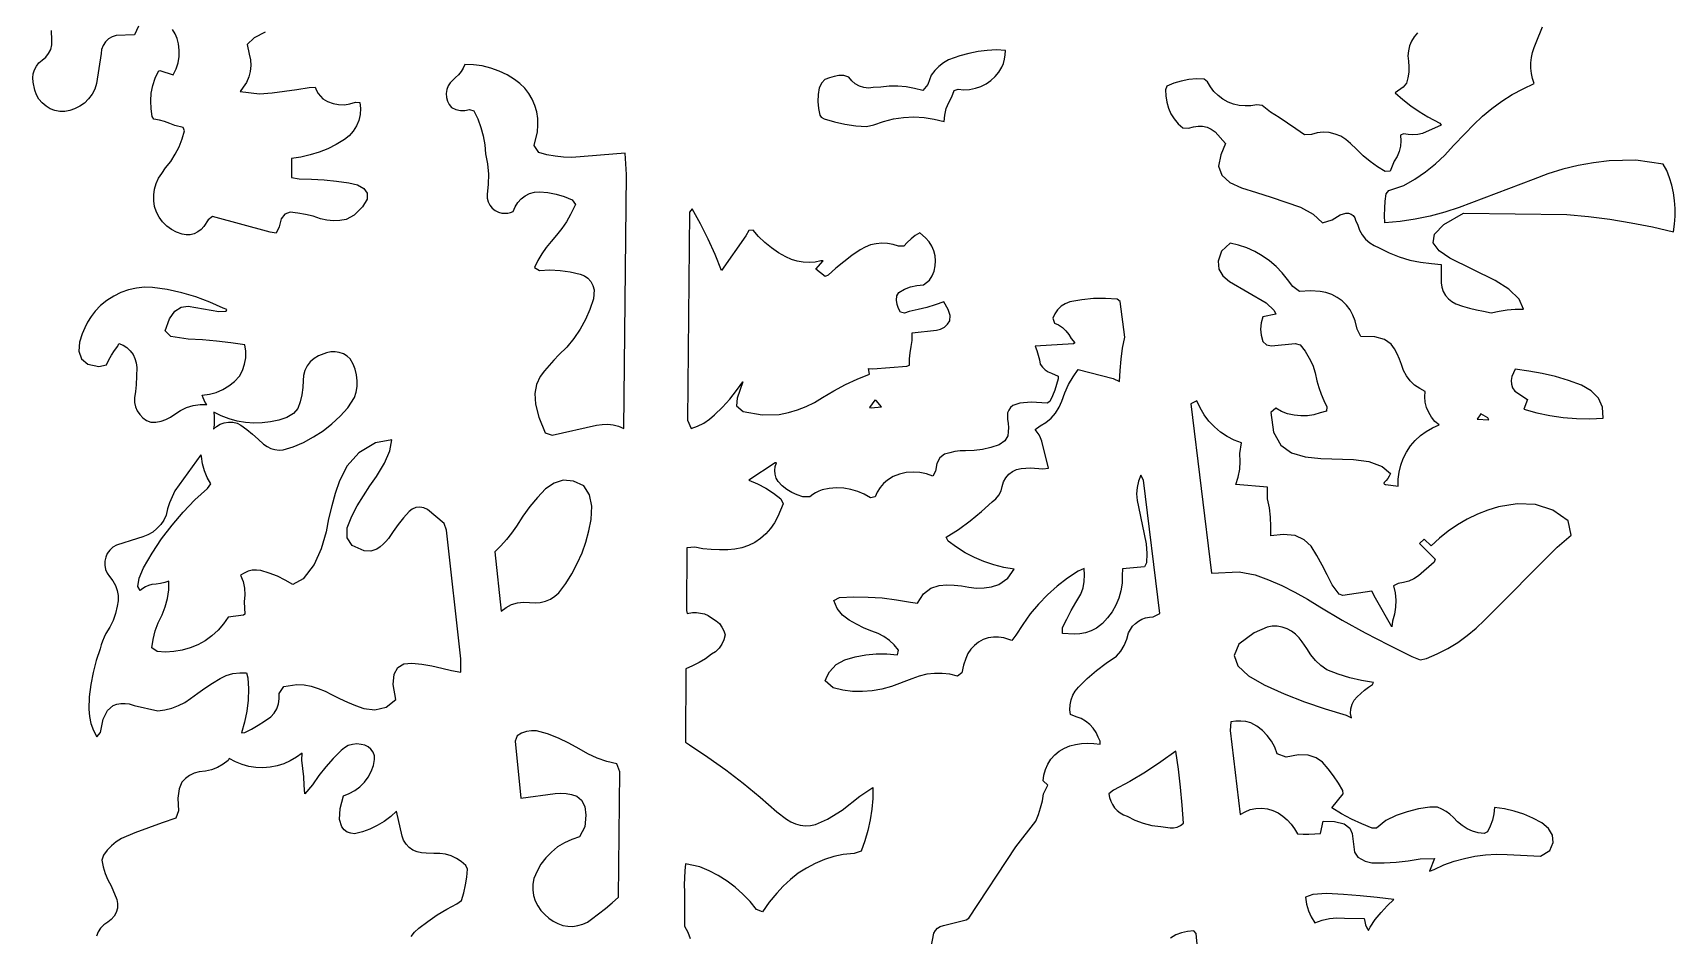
# Model space of a CAD drawing. Extents: x 0.1 to 24.1, y 0.2 to 12.2.
# Drawn here: x 8.441 to 12.091, y 5.462 to 7.467 of the extents above; entities that cross this region are included whole.
import ezdxf

# ---------------------------------------------------------------- set-up
doc = ezdxf.new("R2010")
doc.units = 0
doc.linetypes.add('0', pattern=[0])
doc.layers.add('1', color=7, linetype='0')

msp = doc.modelspace()

# ---------------------------------------------------------------- linework, layer by layer
at = {"layer": '1'}
for points in [[(8.675623, 7.481616), (8.666834, 7.462573), (8.626062, 7.460864), (8.617029, 7.457934), (8.608973, 7.453051), (8.602137, 7.446459), (8.596766, 7.438647), (8.593348, 7.429858), (8.592127, 7.42058), (8.582361, 7.35393), (8.578211, 7.341723), (8.572351, 7.330248), (8.564539, 7.31975), (8.555262, 7.310717), (8.544764, 7.303393), (8.533045, 7.297778), (8.522547, 7.294116), (8.511805, 7.292162), (8.500574, 7.292162), (8.489588, 7.294116), (8.479334, 7.298022), (8.469812, 7.303637), (8.461267, 7.310961), (8.454187, 7.319506), (8.448816, 7.329028), (8.445154, 7.339526), (8.441248, 7.357104), (8.440516, 7.366381), (8.441248, 7.375659), (8.443933, 7.384448), (8.448328, 7.392748), (8.454187, 7.400073), (8.461267, 7.405932), (8.469324, 7.412524), (8.475672, 7.42058), (8.48031, 7.429858), (8.482752, 7.440112), (8.482996, 7.450366), (8.482264, 7.47185)], [(8.956873, 7.467944), (8.932459, 7.455492), (8.917078, 7.4406), (8.921228, 7.419604), (8.924158, 7.406909), (8.924891, 7.393969), (8.92367, 7.38103), (8.920496, 7.368578), (8.915125, 7.356616), (8.908045, 7.345873), (8.901453, 7.336108), (8.944422, 7.330981), (8.972254, 7.333666), (8.999842, 7.33684), (9.02743, 7.340746), (9.054773, 7.345385), (9.067713, 7.345873), (9.071131, 7.338793), (9.075037, 7.332201), (9.079676, 7.326098), (9.084803, 7.320239), (9.095789, 7.314135), (9.107752, 7.309741), (9.120203, 7.307299), (9.132898, 7.307055), (9.14535, 7.308764), (9.157557, 7.31267), (9.167322, 7.312182), (9.168787, 7.298754), (9.16781, 7.285326), (9.164881, 7.272143), (9.159754, 7.259692), (9.152674, 7.247973), (9.143641, 7.237963), (9.133142, 7.229418), (9.115076, 7.218676), (9.096277, 7.209155), (9.076746, 7.201342), (9.056726, 7.195239), (9.036219, 7.1906), (9.015467, 7.18767), (9.015467, 7.145434), (9.032312, 7.14226), (9.060144, 7.141772), (9.087976, 7.140063), (9.115564, 7.137377), (9.143152, 7.133715), (9.162195, 7.128588), (9.176355, 7.12102), (9.183924, 7.110766), (9.183435, 7.097338), (9.173182, 7.080004), (9.154627, 7.061205), (9.137293, 7.051928), (9.122889, 7.049487), (9.108484, 7.048998), (9.09408, 7.050463), (9.07992, 7.053637), (9.063318, 7.059008), (9.046717, 7.063159), (9.029627, 7.066088), (9.012293, 7.068041), (9.000574, 7.063647), (8.992273, 7.053637), (8.987879, 7.035815), (8.981531, 7.02141), (8.967859, 7.023608), (8.840174, 7.058276), (8.82992, 7.051196), (8.820642, 7.036547), (8.814539, 7.029711), (8.807215, 7.02434), (8.798914, 7.020434), (8.790125, 7.018237), (8.781092, 7.017748), (8.772058, 7.019213), (8.759851, 7.023608), (8.748377, 7.029467), (8.738123, 7.03728), (8.728846, 7.046557), (8.721277, 7.057055), (8.715418, 7.06853), (8.711267, 7.080737), (8.709314, 7.093676), (8.70907, 7.106616), (8.710779, 7.119311), (8.714441, 7.131762), (8.719812, 7.143481), (8.727137, 7.154223), (8.735437, 7.16643), (8.747156, 7.181078), (8.757166, 7.196948), (8.765711, 7.213549), (8.772547, 7.230883), (8.777918, 7.24895), (8.774988, 7.256274), (8.756433, 7.260424), (8.745203, 7.265307), (8.733484, 7.269457), (8.721766, 7.272631), (8.709558, 7.274828), (8.705896, 7.280932), (8.703211, 7.298022), (8.702478, 7.315356), (8.703699, 7.332446), (8.707117, 7.349535), (8.712244, 7.365893), (8.719568, 7.381518), (8.722742, 7.382739), (8.752771, 7.373705), (8.759119, 7.386401), (8.763514, 7.400073), (8.765711, 7.414233), (8.765955, 7.428393), (8.764002, 7.442553), (8.761316, 7.453784), (8.756922, 7.464526), (8.750818, 7.474291)], [(11.518152, 7.466723), (11.510828, 7.457934), (11.504969, 7.448168), (11.500574, 7.43767), (11.497889, 7.42644), (11.496912, 7.415209), (11.497889, 7.403735), (11.498865, 7.391284), (11.498621, 7.379076), (11.496912, 7.366625), (11.493738, 7.354662), (11.48617, 7.345629), (11.468348, 7.333666), (11.485437, 7.31853), (11.50326, 7.304614), (11.521814, 7.291674), (11.541346, 7.279955), (11.568201, 7.266039), (11.570887, 7.261645), (11.529139, 7.242846), (11.518641, 7.240893), (11.508142, 7.24016), (11.497644, 7.240649), (11.487146, 7.242602), (11.480066, 7.23894), (11.481287, 7.226977), (11.48031, 7.21477), (11.477625, 7.203051), (11.472986, 7.191821), (11.466394, 7.181567), (11.457605, 7.159106), (11.446619, 7.158373), (11.429285, 7.168871), (11.412683, 7.18059), (11.397303, 7.19353), (11.382898, 7.207934), (11.368982, 7.220873), (11.358973, 7.229662), (11.347498, 7.236742), (11.335291, 7.241869), (11.322107, 7.245043), (11.30868, 7.245776), (11.295496, 7.244311), (11.282557, 7.240893), (11.266687, 7.240405), (11.248133, 7.253588), (11.229578, 7.266284), (11.210535, 7.278735), (11.191248, 7.290698), (11.173182, 7.305102), (11.160975, 7.307055), (11.148035, 7.304614), (11.135096, 7.304125), (11.122156, 7.305346), (11.109461, 7.308276), (11.097254, 7.312914), (11.085779, 7.319262), (11.075281, 7.327075), (11.06576, 7.336108), (11.057947, 7.346606), (11.051355, 7.357836), (11.043787, 7.363696), (11.026941, 7.364184), (11.009851, 7.362719), (10.99325, 7.359545), (10.976892, 7.354662), (10.961267, 7.348315), (10.958094, 7.340258), (10.958582, 7.326342), (10.960779, 7.312914), (10.964685, 7.299487), (10.970301, 7.287035), (10.977625, 7.275317), (10.986414, 7.264575), (10.996668, 7.255297), (11.008875, 7.255053), (11.020594, 7.257494), (11.030603, 7.259203), (11.040613, 7.258959), (11.050623, 7.256762), (11.0599, 7.252612), (11.068201, 7.246752), (11.091394, 7.221117), (11.081141, 7.195727), (11.076014, 7.170092), (11.083582, 7.150073), (11.10116, 7.134448), (11.127039, 7.121996), (11.159998, 7.111742), (11.192957, 7.101244), (11.225672, 7.090258), (11.258387, 7.079028), (11.286219, 7.063891), (11.307215, 7.04436), (11.328211, 7.05144), (11.346033, 7.061938), (11.359217, 7.066088), (11.365076, 7.065844), (11.370447, 7.063891), (11.375086, 7.060473), (11.378748, 7.055834), (11.380701, 7.050463), (11.38534, 7.039477), (11.38949, 7.028246), (11.39535, 7.017748), (11.402918, 7.008471), (11.411951, 7.000414), (11.421961, 6.993823), (11.432947, 6.98894), (11.45492, 6.977953), (11.477625, 6.96892), (11.501062, 6.96184), (11.524988, 6.956957), (11.549402, 6.954272), (11.570887, 6.952075), (11.571131, 6.911059), (11.572351, 6.901293), (11.575525, 6.892016), (11.580408, 6.883227), (11.586756, 6.875903), (11.594324, 6.869555), (11.603113, 6.864916), (11.61825, 6.859545), (11.633631, 6.855151), (11.649256, 6.851489), (11.665125, 6.848559), (11.681971, 6.844409), (11.699549, 6.848559), (11.717371, 6.851489), (11.735437, 6.852953), (11.753504, 6.852953), (11.743982, 6.87517), (11.721033, 6.896899), (11.690516, 6.916186), (11.58993, 6.965991), (11.566248, 6.982348), (11.553308, 6.999926), (11.55575, 7.019213), (11.576746, 7.041186), (11.620447, 7.066332), (11.850428, 7.063403), (11.898279, 7.058764), (11.945887, 7.05266), (11.99325, 7.044848), (12.040369, 7.035571), (12.087244, 7.024584), (12.089685, 7.041918), (12.090906, 7.059252), (12.090906, 7.076586), (12.089685, 7.09392), (12.087244, 7.11101), (12.083338, 7.1281), (12.078455, 7.144701), (12.072596, 7.161059), (12.064539, 7.174731), (12.00326, 7.18352), (11.943933, 7.182543), (11.909266, 7.178149), (11.875086, 7.171801), (11.84115, 7.1635), (11.807703, 7.153246), (11.774988, 7.141039), (11.610926, 7.078784), (11.578943, 7.068041), (11.546228, 7.059252), (11.513025, 7.052416), (11.479578, 7.047289), (11.445887, 7.04436), (11.445154, 7.060473), (11.445398, 7.07683), (11.446619, 7.092944), (11.448816, 7.109057), (11.454676, 7.116137), (11.488123, 7.127612), (11.512537, 7.141772), (11.535975, 7.157885), (11.558191, 7.175707), (11.578699, 7.194994), (11.597986, 7.215991), (11.623865, 7.242846), (11.642664, 7.262621), (11.662683, 7.28142), (11.68368, 7.298754), (11.705896, 7.314867), (11.728846, 7.329516), (11.753016, 7.342455), (11.777674, 7.354174), (11.774012, 7.365405), (11.77157, 7.376635), (11.770105, 7.388354), (11.770105, 7.400073), (11.771326, 7.411791), (11.773767, 7.423022), (11.77743, 7.434252), (11.782068, 7.444994), (11.796228, 7.480151)], [(10.431971, 5.407641), (10.442957, 5.466479), (10.446619, 5.472582), (10.451502, 5.477709), (10.457605, 5.481371), (10.464441, 5.483325), (10.514978, 5.49602), (10.520594, 5.499926), (10.625574, 5.658129), (10.669764, 5.715014), (10.675623, 5.729907), (10.680506, 5.745043), (10.684412, 5.760424), (10.687098, 5.776049), (10.696375, 5.795336), (10.686365, 5.804614), (10.68783, 5.817553), (10.691248, 5.830004), (10.696375, 5.841723), (10.703455, 5.852709), (10.712, 5.862475), (10.72201, 5.870776), (10.73324, 5.877367), (10.745203, 5.88225), (10.757898, 5.88518), (10.77157, 5.887377), (10.785242, 5.888354), (10.799158, 5.887866), (10.81283, 5.886157), (10.812586, 5.893237), (10.808435, 5.901537), (10.803797, 5.912035), (10.797449, 5.921801), (10.789637, 5.930102), (10.780603, 5.937426), (10.77035, 5.943041), (10.759607, 5.946948), (10.746668, 5.95183), (10.745447, 5.962817), (10.745935, 5.973803), (10.748133, 5.984545), (10.752039, 5.994799), (10.757654, 6.004076), (10.764734, 6.012621), (10.784021, 6.031909), (10.804773, 6.049975), (10.826502, 6.066576), (10.849451, 6.081469), (10.858728, 6.092944), (10.866297, 6.105639), (10.872156, 6.119311), (10.876062, 6.133471), (10.879969, 6.141284), (10.885096, 6.148119), (10.891199, 6.154467), (10.898035, 6.159594), (10.905603, 6.163744), (10.913904, 6.166918), (10.922205, 6.168627), (10.930994, 6.169116), (10.945398, 6.176196), (10.90951, 6.472582), (10.903162, 6.483813), (10.898279, 6.470385), (10.895105, 6.456469), (10.893885, 6.442065), (10.894861, 6.42766), (10.897791, 6.413744), (10.915369, 6.331225), (10.916834, 6.310229), (10.915613, 6.289233), (10.911463, 6.2802), (10.862635, 6.275805), (10.861658, 6.260668), (10.861414, 6.243823), (10.858973, 6.226977), (10.854334, 6.210619), (10.847986, 6.194994), (10.839685, 6.180102), (10.829432, 6.166674), (10.817713, 6.154467), (10.804529, 6.143725), (10.79281, 6.137866), (10.780603, 6.133715), (10.767908, 6.131274), (10.754969, 6.130541), (10.728846, 6.132006), (10.729334, 6.14519), (10.738611, 6.164233), (10.748621, 6.183032), (10.758875, 6.201342), (10.769617, 6.219653), (10.774744, 6.233325), (10.777674, 6.247485), (10.778406, 6.262133), (10.776941, 6.276537), (10.763758, 6.270922), (10.740076, 6.254809), (10.717371, 6.237231), (10.696131, 6.217944), (10.676111, 6.197436), (10.657557, 6.175463), (10.640711, 6.15227), (10.62533, 6.1281), (10.616541, 6.116869), (10.598719, 6.122241), (10.587244, 6.124194), (10.575525, 6.124194), (10.563807, 6.122241), (10.55282, 6.118578), (10.542566, 6.112963), (10.533289, 6.105639), (10.525476, 6.097094), (10.518885, 6.087328), (10.514246, 6.076586), (10.509119, 6.06145), (10.505701, 6.044848), (10.495691, 6.03728), (10.478846, 6.04143), (10.461756, 6.043627), (10.444422, 6.043627), (10.427332, 6.041674), (10.410486, 6.037524), (10.394373, 6.03142), (10.348719, 6.014575), (10.327723, 6.008471), (10.306238, 6.004809), (10.284266, 6.0031), (10.262293, 6.003588), (10.240564, 6.006274), (10.21908, 6.011157), (10.20199, 6.027026), (10.205896, 6.03728), (10.211512, 6.046801), (10.218348, 6.055346), (10.226404, 6.062914), (10.235682, 6.068774), (10.245691, 6.073412), (10.268396, 6.080004), (10.291834, 6.084399), (10.315271, 6.086596), (10.338953, 6.08684), (10.362635, 6.084643), (10.364588, 6.095141), (10.355066, 6.106616), (10.344324, 6.116625), (10.332361, 6.12517), (10.319422, 6.13225), (10.305506, 6.137377), (10.288172, 6.144213), (10.271326, 6.152514), (10.255213, 6.162035), (10.239832, 6.172778), (10.228601, 6.187426), (10.220789, 6.205492), (10.233484, 6.21184), (10.265223, 6.213305), (10.296961, 6.213061), (10.328455, 6.211108), (10.359949, 6.207201), (10.391199, 6.201586), (10.407068, 6.199389), (10.420252, 6.219897), (10.436365, 6.232836), (10.455164, 6.23894), (10.471766, 6.239916), (10.488367, 6.239428), (10.504725, 6.237719), (10.521082, 6.234789), (10.537928, 6.232836), (10.555017, 6.233325), (10.571619, 6.23601), (10.587976, 6.240893), (10.607508, 6.254809), (10.621424, 6.275317), (10.598719, 6.278979), (10.576502, 6.284594), (10.554529, 6.291918), (10.533289, 6.300951), (10.513025, 6.31145), (10.493494, 6.323657), (10.474939, 6.337328), (10.470301, 6.345873), (10.497644, 6.363451), (10.523767, 6.382494), (10.548914, 6.403002), (10.57284, 6.424975), (10.581141, 6.431567), (10.587732, 6.439623), (10.592615, 6.448901), (10.595301, 6.45891), (10.59823, 6.46892), (10.603113, 6.477953), (10.609705, 6.485766), (10.617762, 6.492114), (10.627039, 6.496508), (10.637049, 6.49895), (10.658045, 6.50017), (10.685633, 6.497729), (10.698084, 6.499438), (10.683191, 6.559741), (10.680506, 6.566821), (10.677088, 6.573412), (10.672937, 6.579516), (10.668299, 6.585375), (10.679285, 6.593432), (10.692225, 6.601), (10.703699, 6.610766), (10.713465, 6.621996), (10.721521, 6.634692), (10.727381, 6.648364), (10.734461, 6.666918), (10.742762, 6.684985), (10.752527, 6.702319), (10.763758, 6.71892), (10.841639, 6.698412), (10.855799, 6.691821), (10.857019, 6.716723), (10.859461, 6.741381), (10.862879, 6.766039), (10.867517, 6.790453), (10.857508, 6.869555), (10.850916, 6.874926), (10.824549, 6.876635), (10.797937, 6.876147), (10.771814, 6.873461), (10.745691, 6.868823), (10.735437, 6.864916), (10.72616, 6.859057), (10.718348, 6.851489), (10.712, 6.842455), (10.707605, 6.832446), (10.711267, 6.821948), (10.720545, 6.817553), (10.729334, 6.811694), (10.736902, 6.804614), (10.74325, 6.796557), (10.748377, 6.787524), (10.756433, 6.777758), (10.753748, 6.776049), (10.668543, 6.770434), (10.672205, 6.760668), (10.675135, 6.750659), (10.67782, 6.740405), (10.679773, 6.730151), (10.684656, 6.723803), (10.690516, 6.718188), (10.697351, 6.713793), (10.704676, 6.710619), (10.719324, 6.704028), (10.719812, 6.698168), (10.71615, 6.685229), (10.712, 6.672534), (10.706873, 6.660082), (10.701258, 6.647875), (10.695154, 6.643725), (10.659266, 6.646166), (10.634607, 6.644213), (10.618982, 6.638842), (10.613611, 6.634203), (10.609705, 6.628588), (10.607264, 6.622241), (10.606531, 6.61516), (10.607264, 6.608325), (10.608484, 6.599047), (10.608973, 6.58977), (10.608728, 6.580248), (10.607752, 6.570971), (10.60116, 6.559985), (10.588221, 6.550951), (10.570154, 6.545092), (10.5516, 6.540942), (10.532557, 6.538744), (10.513514, 6.538256), (10.501551, 6.537768), (10.489832, 6.536303), (10.478357, 6.533862), (10.466883, 6.530444), (10.456385, 6.522387), (10.449549, 6.509936), (10.446863, 6.492602), (10.441004, 6.481371), (10.426844, 6.486742), (10.411951, 6.489916), (10.397058, 6.490893), (10.381922, 6.489672), (10.367029, 6.486254), (10.353113, 6.480639), (10.33993, 6.473071), (10.331385, 6.465258), (10.323816, 6.456469), (10.317469, 6.446459), (10.31283, 6.435961), (10.302576, 6.43352), (10.28866, 6.441576), (10.274012, 6.447924), (10.258631, 6.452319), (10.242762, 6.455004), (10.226892, 6.455737), (10.210779, 6.454516), (10.195154, 6.451586), (10.18783, 6.448657), (10.180506, 6.444994), (10.173914, 6.4406), (10.167566, 6.435717), (10.151941, 6.435961), (10.13949, 6.439867), (10.127527, 6.445239), (10.116541, 6.452075), (10.106287, 6.460131), (10.097254, 6.469653), (10.092859, 6.477221), (10.090174, 6.485766), (10.089441, 6.494311), (10.090662, 6.5031), (10.093592, 6.511401), (10.090418, 6.511645), (10.032312, 6.472826), (10.051111, 6.46477), (10.069422, 6.455004), (10.086756, 6.444018), (10.103113, 6.431567), (10.107996, 6.42058), (10.096521, 6.392016), (10.089197, 6.3781), (10.080408, 6.36516), (10.06991, 6.353442), (10.057947, 6.343188), (10.045008, 6.334643), (10.030848, 6.327563), (10.016199, 6.322436), (10.000818, 6.319262), (9.985193, 6.318041), (9.966639, 6.317797), (9.948328, 6.31853), (9.930017, 6.320483), (9.911707, 6.323657), (9.894129, 6.32268), (9.893152, 6.183032), (9.895105, 6.176196), (9.906824, 6.178637), (9.915613, 6.178881), (9.924646, 6.17766), (9.933191, 6.175463), (9.941248, 6.171801), (9.951258, 6.165453), (9.959314, 6.160326), (9.966394, 6.153979), (9.972254, 6.14641), (9.976648, 6.137866), (9.979334, 6.128832), (9.976648, 6.118334), (9.972254, 6.108325), (9.965906, 6.099291), (9.958094, 6.091723), (9.948816, 6.085864), (9.935389, 6.076098), (9.921473, 6.067553), (9.906824, 6.059985), (9.891687, 6.053637), (9.891443, 5.890551), (9.900232, 5.884448), (9.941004, 5.857592), (9.980799, 5.829272), (10.019617, 5.799487), (10.057215, 5.768481), (10.093836, 5.736254), (10.115564, 5.719653), (10.125086, 5.713549), (10.13534, 5.709155), (10.146326, 5.706225), (10.157557, 5.705004), (10.168787, 5.705492), (10.179773, 5.70769), (10.206629, 5.719409), (10.2391, 5.739916), (10.27865, 5.770678), (10.307215, 5.789721), (10.307215, 5.765795), (10.305262, 5.741625), (10.301844, 5.717944), (10.296717, 5.694506), (10.289881, 5.671313), (10.281336, 5.648852), (10.265711, 5.643237), (10.241785, 5.641284), (10.220545, 5.636401), (10.199793, 5.629809), (10.179529, 5.621264), (10.160242, 5.61101), (10.141932, 5.599291), (10.124598, 5.585864), (10.108484, 5.570971), (10.093836, 5.554858), (10.07699, 5.535082), (10.062098, 5.514086), (10.049158, 5.519213), (10.034754, 5.536791), (10.018885, 5.553149), (10.001795, 5.568285), (9.983484, 5.582201), (9.963953, 5.594409), (9.943689, 5.604907), (9.922693, 5.61394), (9.891199, 5.620287), (9.889734, 5.604907), (9.888758, 5.589282), (9.888514, 5.573901), (9.889002, 5.558276), (9.889002, 5.48186), (9.896326, 5.468676), (9.901697, 5.45476)], [(9.281336, 5.45891), (9.289148, 5.468676), (9.298182, 5.477221), (9.318201, 5.492602), (9.339197, 5.506762), (9.360926, 5.519701), (9.383142, 5.531664), (9.393396, 5.539233), (9.398279, 5.556078), (9.402185, 5.573412), (9.405115, 5.590746), (9.406824, 5.608325), (9.402674, 5.616869), (9.392908, 5.625414), (9.381922, 5.632494), (9.370203, 5.637866), (9.357752, 5.641528), (9.344812, 5.643481), (9.331873, 5.643481), (9.314539, 5.644213), (9.304529, 5.644701), (9.294764, 5.646899), (9.285486, 5.651049), (9.277185, 5.656909), (9.27035, 5.664233), (9.264734, 5.672778), (9.261072, 5.682055), (9.249109, 5.737475), (9.235926, 5.725512), (9.221521, 5.71477), (9.206141, 5.705492), (9.189783, 5.69768), (9.172937, 5.691576), (9.155603, 5.687182), (9.147303, 5.688159), (9.139246, 5.691088), (9.13241, 5.695971), (9.127039, 5.702563), (9.1224, 5.719164), (9.123377, 5.74309), (9.130701, 5.77141), (9.143885, 5.776293), (9.156092, 5.783129), (9.167322, 5.791674), (9.177332, 5.801684), (9.185633, 5.812914), (9.192469, 5.825366), (9.197351, 5.838549), (9.200281, 5.852221), (9.199549, 5.860522), (9.196619, 5.868334), (9.19198, 5.874926), (9.185633, 5.880297), (9.178064, 5.883959), (9.170008, 5.885668), (9.160486, 5.886645), (9.150721, 5.885668), (9.141443, 5.882983), (9.132898, 5.878344), (9.125574, 5.872241), (9.10824, 5.854418), (9.091883, 5.835864), (9.076502, 5.816332), (9.062098, 5.796069), (9.044764, 5.776049), (9.043787, 5.794848), (9.042566, 5.813403), (9.040857, 5.832201), (9.03866, 5.850756), (9.038904, 5.866625), (9.026453, 5.857104), (9.012781, 5.849047), (8.998377, 5.8427), (8.98324, 5.837817), (8.967859, 5.834887), (8.95199, 5.833666), (8.936365, 5.834399), (8.92074, 5.83684), (8.905603, 5.840991), (8.890955, 5.84685), (8.877039, 5.854418), (8.874842, 5.850024), (8.863367, 5.841479), (8.85116, 5.834643), (8.837732, 5.829516), (8.82406, 5.826342), (8.8099, 5.824877), (8.798914, 5.821703), (8.788904, 5.816821), (8.779627, 5.810229), (8.77157, 5.802172), (8.765467, 5.78728), (8.762781, 5.766039), (8.764246, 5.737963), (8.758142, 5.72185), (8.727625, 5.711596), (8.697351, 5.70061), (8.667566, 5.688891), (8.637781, 5.676684), (8.626062, 5.66936), (8.61532, 5.660571), (8.605799, 5.650561), (8.597498, 5.63933), (8.593836, 5.628832), (8.596521, 5.613696), (8.600916, 5.599047), (8.607019, 5.584887), (8.614588, 5.571459), (8.627283, 5.54143), (8.628992, 5.531909), (8.628504, 5.522143), (8.625818, 5.512621), (8.62118, 5.504076), (8.614832, 5.496508), (8.607019, 5.490649), (8.598475, 5.485034), (8.59115, 5.477709), (8.585535, 5.469164), (8.581873, 5.459643)], [(11.044275, 5.274096), (11.025965, 5.465502), (11.020838, 5.471362), (11.007166, 5.470385), (10.993982, 5.467211), (10.981287, 5.462328), (10.969568, 5.455492)]]:
    msp.add_lwpolyline(points, dxfattribs=at)
for points in [[(10.602137, 7.427172), (10.582117, 7.428881), (10.561609, 7.42766), (10.541346, 7.424975), (10.521082, 7.421069), (10.501307, 7.415698), (10.475428, 7.406664), (10.464441, 7.400073), (10.454432, 7.392016), (10.445398, 7.382983), (10.437586, 7.372729), (10.429529, 7.352221), (10.418543, 7.338305), (10.400232, 7.343188), (10.381678, 7.346606), (10.362879, 7.348071), (10.343836, 7.348071), (10.325037, 7.346117), (10.307947, 7.344897), (10.297693, 7.34392), (10.287439, 7.344897), (10.277674, 7.348071), (10.268641, 7.353198), (10.260828, 7.360034), (10.25448, 7.36809), (10.24325, 7.371996), (10.232264, 7.371508), (10.221521, 7.369799), (10.211023, 7.366869), (10.201014, 7.362963), (10.193933, 7.355883), (10.188562, 7.344653), (10.186121, 7.329516), (10.185633, 7.314135), (10.186853, 7.298754), (10.189783, 7.283617), (10.192713, 7.279467), (10.19906, 7.275561), (10.222254, 7.268725), (10.245691, 7.263598), (10.269617, 7.26018), (10.293787, 7.258715), (10.309656, 7.262133), (10.331141, 7.269701), (10.353357, 7.275317), (10.376062, 7.278735), (10.398767, 7.279711), (10.421717, 7.278491), (10.444178, 7.275073), (10.466394, 7.269457), (10.467615, 7.284106), (10.470789, 7.298266), (10.47616, 7.311938), (10.483484, 7.324633), (10.488123, 7.338549), (10.496912, 7.341479), (10.509851, 7.340258), (10.522791, 7.340991), (10.535486, 7.343432), (10.547693, 7.347582), (10.559168, 7.353198), (10.56991, 7.360522), (10.579432, 7.369311), (10.587732, 7.379076), (10.594568, 7.390063), (10.597986, 7.398852), (10.600428, 7.408129), (10.601892, 7.417651)], [(9.550379, 7.319018), (9.54281, 7.331957), (9.533777, 7.343676), (9.523279, 7.354174), (9.511316, 7.363207), (9.494471, 7.373461), (9.476892, 7.381762), (9.458338, 7.388354), (9.439539, 7.392992), (9.420008, 7.395922), (9.400476, 7.396655), (9.397058, 7.388354), (9.39242, 7.380541), (9.386805, 7.373705), (9.379969, 7.367602), (9.36825, 7.355883), (9.363611, 7.348559), (9.360437, 7.340502), (9.359217, 7.331957), (9.359705, 7.323168), (9.362146, 7.314867), (9.366053, 7.307299), (9.371424, 7.300463), (9.380701, 7.296313), (9.390711, 7.294116), (9.400965, 7.294116), (9.410975, 7.296069), (9.420984, 7.293139), (9.429529, 7.275317), (9.436365, 7.256518), (9.441492, 7.237475), (9.44491, 7.217944), (9.446375, 7.198168), (9.450769, 7.175707), (9.452967, 7.153002), (9.452723, 7.130297), (9.450281, 7.107592), (9.450525, 7.099291), (9.452478, 7.091235), (9.456141, 7.08391), (9.461512, 7.077319), (9.467859, 7.071948), (9.475183, 7.068285), (9.48324, 7.066088), (9.489588, 7.065844), (9.49618, 7.066332), (9.502283, 7.067797), (9.508387, 7.069994), (9.512537, 7.080248), (9.518396, 7.08977), (9.525965, 7.098071), (9.534754, 7.104662), (9.544764, 7.109545), (9.555262, 7.112719), (9.566492, 7.113696), (9.585291, 7.111742), (9.603601, 7.10808), (9.621668, 7.102709), (9.639246, 7.095629), (9.64657, 7.085619), (9.635828, 7.063159), (9.626551, 7.047045), (9.616053, 7.031664), (9.604822, 7.016772), (9.592615, 7.002856), (9.581629, 6.989672), (9.571863, 6.975512), (9.563074, 6.960864), (9.555506, 6.945483), (9.566736, 6.938647), (9.589441, 6.939867), (9.612391, 6.938891), (9.635096, 6.935961), (9.657312, 6.930834), (9.666346, 6.926928), (9.674158, 6.921313), (9.68075, 6.913989), (9.685389, 6.905444), (9.68783, 6.895922), (9.686609, 6.875659), (9.678797, 6.852221), (9.668787, 6.829516), (9.656824, 6.808032), (9.642908, 6.787524), (9.627283, 6.768481), (9.609949, 6.750903), (9.598719, 6.739428), (9.587976, 6.727709), (9.577723, 6.715502), (9.567957, 6.703051), (9.5599, 6.685473), (9.556482, 6.665698), (9.557703, 6.641528), (9.565271, 6.612719), (9.579432, 6.578295), (9.594568, 6.572924), (9.693689, 6.594897), (9.705896, 6.596606), (9.718348, 6.59685), (9.730555, 6.595385), (9.742517, 6.592455), (9.753992, 6.587817), (9.760096, 7.152026), (9.75741, 7.199145), (9.638514, 7.189867), (9.619959, 7.190356), (9.601404, 7.192309), (9.583094, 7.195971), (9.565027, 7.200854), (9.555017, 7.215991), (9.562098, 7.246508), (9.563318, 7.261401), (9.56283, 7.276293), (9.560389, 7.290942), (9.556238, 7.305346)], [(10.018641, 6.691576), (10.006189, 6.654955), (10.004236, 6.637866), (10.019617, 6.625414), (10.061853, 6.617602), (10.099695, 6.618578), (10.119959, 6.622973), (10.139978, 6.628832), (10.159266, 6.636401), (10.17782, 6.645434), (10.195642, 6.656176), (10.220789, 6.671313), (10.246668, 6.685229), (10.273035, 6.697436), (10.300379, 6.708422), (10.297693, 6.720629), (10.307215, 6.720141), (10.383142, 6.726244), (10.388758, 6.728198), (10.389002, 6.742114), (10.390223, 6.755785), (10.39242, 6.769457), (10.39535, 6.782885), (10.395105, 6.800463), (10.449305, 6.806078), (10.458338, 6.80852), (10.466639, 6.812914), (10.473719, 6.819262), (10.47909, 6.82683), (10.479822, 6.838305), (10.475183, 6.852221), (10.465174, 6.869067), (10.446375, 6.862475), (10.427332, 6.856616), (10.408045, 6.851733), (10.388514, 6.847582), (10.37826, 6.843676), (10.369226, 6.845873), (10.364832, 6.854418), (10.361902, 6.863451), (10.360437, 6.872973), (10.360926, 6.882494), (10.36532, 6.890063), (10.378016, 6.897143), (10.391443, 6.90227), (10.405603, 6.905444), (10.420008, 6.90642), (10.433435, 6.917407), (10.439295, 6.926928), (10.443689, 6.937426), (10.446131, 6.948657), (10.446863, 6.959887), (10.445887, 6.971362), (10.442957, 6.982348), (10.438562, 6.992846), (10.432459, 7.002367), (10.424891, 7.010912), (10.411951, 7.022143), (10.401941, 7.016039), (10.392664, 7.008959), (10.384119, 7.001147), (10.376307, 6.992358), (10.364588, 6.992358), (10.352625, 6.996508), (10.340174, 6.998705), (10.327478, 6.999438), (10.314783, 6.998217), (10.302576, 6.995287), (10.290613, 6.990649), (10.279627, 6.984545), (10.260828, 6.971606), (10.242762, 6.957934), (10.225428, 6.94353), (10.208582, 6.928149), (10.201258, 6.924975), (10.18075, 6.941576), (10.197351, 6.960131), (10.192225, 6.959887), (10.179041, 6.957201), (10.165857, 6.956225), (10.15243, 6.956957), (10.139246, 6.959399), (10.126551, 6.963305), (10.114344, 6.96892), (10.097742, 6.978198), (10.082117, 6.98894), (10.067469, 7.000903), (10.053797, 7.014086), (10.041346, 7.028491), (10.031824, 7.027758), (10.024988, 7.015551), (9.971521, 6.938891), (9.957117, 6.973803), (9.941248, 7.008471), (9.924402, 7.042407), (9.906336, 7.07561), (9.899744, 7.068041), (9.895838, 6.605883), (9.90365, 6.587817), (9.918055, 6.5927), (9.931726, 6.599535), (9.944422, 6.60808), (9.955896, 6.61809), (9.97323, 6.634936), (9.989588, 6.653002), (10.004725, 6.671801)], [(11.459803, 6.775073), (11.445154, 6.785082), (11.423182, 6.791186), (11.392176, 6.792162), (11.384363, 6.808276), (11.379725, 6.826586), (11.374842, 6.839282), (11.36825, 6.851), (11.360193, 6.861498), (11.350428, 6.87102), (11.339441, 6.878832), (11.327478, 6.88518), (11.314783, 6.889575), (11.3016, 6.89226), (11.280115, 6.893725), (11.256189, 6.891772), (11.241053, 6.903002), (11.22909, 6.918627), (11.217127, 6.933764), (11.203699, 6.94768), (11.189051, 6.960375), (11.173182, 6.971362), (11.156336, 6.980883), (11.138758, 6.98894), (11.120447, 6.995043), (11.101648, 6.999194), (11.08285, 6.981616), (11.075037, 6.959399), (11.076502, 6.941332), (11.085535, 6.926684), (11.100183, 6.914477), (11.181971, 6.866625), (11.199793, 6.84978), (11.203455, 6.841967), (11.174158, 6.835864), (11.170496, 6.822436), (11.169275, 6.80852), (11.170496, 6.794604), (11.174158, 6.781176), (11.182459, 6.773608), (11.193445, 6.771166), (11.246424, 6.776537), (11.25741, 6.773119), (11.268396, 6.759203), (11.277674, 6.744067), (11.285242, 6.727953), (11.290857, 6.711108), (11.294764, 6.693774), (11.298914, 6.678881), (11.303797, 6.663989), (11.309656, 6.649584), (11.316492, 6.635668), (11.316248, 6.625903), (11.302088, 6.622485), (11.287928, 6.61809), (11.273523, 6.615893), (11.258631, 6.615405), (11.243982, 6.616869), (11.229578, 6.620287), (11.215906, 6.625659), (11.202967, 6.632739), (11.192225, 6.622973), (11.19784, 6.579516), (11.214197, 6.550707), (11.238367, 6.533373), (11.268885, 6.524584), (11.303553, 6.520922), (11.376062, 6.518969), (11.410242, 6.514086), (11.439539, 6.503344), (11.45785, 6.487475), (11.455164, 6.48186), (11.45199, 6.476733), (11.448328, 6.47185), (11.443933, 6.467455), (11.443689, 6.465502), (11.444666, 6.463793), (11.446131, 6.463061), (11.448084, 6.463061), (11.475428, 6.459155), (11.475428, 6.475024), (11.477381, 6.490893), (11.481287, 6.506274), (11.486658, 6.521166), (11.493982, 6.535326), (11.502771, 6.548754), (11.513025, 6.560961), (11.524744, 6.571703), (11.537439, 6.581225), (11.551355, 6.589037), (11.566004, 6.595385), (11.556971, 6.603442), (11.549158, 6.612719), (11.543055, 6.622973), (11.538416, 6.634203), (11.535486, 6.645922), (11.53451, 6.658129), (11.535242, 6.670092), (11.523035, 6.676196), (11.511805, 6.684008), (11.501795, 6.693774), (11.493494, 6.704516), (11.487146, 6.716723), (11.482508, 6.729662), (11.478357, 6.741625), (11.47323, 6.753344), (11.467127, 6.764575)], [(8.706629, 6.901049), (8.688807, 6.901293), (8.670984, 6.89934), (8.653406, 6.895434), (8.636316, 6.889575), (8.620203, 6.881762), (8.605066, 6.872241), (8.59115, 6.86101), (8.578699, 6.848071), (8.570154, 6.836352), (8.562342, 6.824145), (8.55575, 6.81145), (8.550135, 6.798022), (8.544275, 6.779711), (8.543055, 6.759203), (8.548426, 6.742358), (8.56283, 6.730151), (8.587244, 6.725024), (8.604334, 6.729174), (8.609705, 6.739916), (8.615564, 6.750414), (8.622156, 6.760668), (8.629236, 6.770434), (8.631922, 6.776782), (8.641199, 6.772875), (8.649744, 6.76726), (8.657068, 6.76018), (8.663172, 6.752123), (8.667566, 6.74309), (8.670496, 6.733325), (8.671717, 6.723315), (8.670008, 6.684496), (8.668787, 6.670092), (8.666834, 6.655688), (8.666834, 6.645678), (8.668787, 6.635912), (8.672693, 6.626635), (8.678064, 6.618334), (8.685144, 6.611254), (8.693445, 6.605395), (8.702478, 6.601489), (8.713953, 6.601733), (8.725428, 6.603686), (8.73617, 6.607348), (8.746424, 6.612475), (8.755945, 6.619067), (8.768641, 6.627612), (8.782312, 6.633959), (8.796961, 6.638354), (8.812098, 6.640551), (8.827234, 6.640551), (8.823816, 6.645434), (8.821131, 6.650561), (8.818933, 6.655932), (8.817225, 6.661547), (8.83285, 6.6635), (8.84823, 6.667651), (8.862879, 6.673998), (8.876307, 6.682299), (8.888758, 6.692309), (8.8995, 6.703784), (8.90658, 6.716479), (8.911219, 6.730395), (8.913904, 6.744555), (8.914148, 6.759203), (8.911951, 6.773608), (8.880457, 6.778002), (8.848963, 6.781664), (8.817469, 6.78435), (8.78573, 6.786059), (8.746912, 6.791918), (8.734461, 6.804858), (8.743982, 6.831469), (8.755945, 6.848071), (8.770105, 6.85686), (8.785486, 6.859301), (8.85409, 6.847338), (8.870447, 6.848315), (8.871912, 6.851977), (8.863855, 6.854907), (8.833826, 6.868334), (8.80282, 6.879809), (8.771326, 6.889086), (8.7391, 6.896166)], [(9.041101, 6.694262), (9.040613, 6.678393), (9.038416, 6.662524), (9.034754, 6.647143), (9.029383, 6.632006), (9.019861, 6.620776), (9.005213, 6.612231), (8.987391, 6.606371), (8.96908, 6.602465), (8.950525, 6.600268), (8.931971, 6.59978), (8.913416, 6.601), (8.894861, 6.604174), (8.876795, 6.609057), (8.859461, 6.615649), (8.842615, 6.62395), (8.843592, 6.614428), (8.843836, 6.604907), (8.843348, 6.595385), (8.841883, 6.585864), (8.848963, 6.592211), (8.857019, 6.597338), (8.866053, 6.600512), (8.875574, 6.601977), (8.885096, 6.601489), (8.894373, 6.599291), (8.902918, 6.595141), (8.916101, 6.585375), (8.929041, 6.574877), (8.941492, 6.564135), (8.953455, 6.55266), (8.961023, 6.547289), (8.969568, 6.543139), (8.978601, 6.540698), (8.987879, 6.539721), (8.997156, 6.540209), (9.019373, 6.546557), (9.042322, 6.556811), (9.064539, 6.568774), (9.085535, 6.58269), (9.10531, 6.598071), (9.123865, 6.61516), (9.140955, 6.633715), (9.155115, 6.656176), (9.159021, 6.668383), (9.161219, 6.681078), (9.161707, 6.693774), (9.160242, 6.706713), (9.157312, 6.719164), (9.15243, 6.730883), (9.146082, 6.742114), (9.139002, 6.748461), (9.130701, 6.753588), (9.121668, 6.756762), (9.112146, 6.758227), (9.102625, 6.757739), (9.093348, 6.755541), (9.075525, 6.749194), (9.06576, 6.743334), (9.057215, 6.735766), (9.050379, 6.726733), (9.045252, 6.716479), (9.042322, 6.705492)], [(11.931238, 6.610522), (11.929529, 6.63518), (11.920252, 6.6552), (11.904139, 6.671069), (11.88241, 6.683764), (11.853846, 6.694018), (11.824793, 6.702807), (11.795252, 6.709887), (11.765467, 6.715258), (11.735437, 6.719164), (11.727625, 6.702807), (11.72616, 6.694506), (11.726892, 6.685961), (11.729578, 6.677905), (11.734217, 6.670825), (11.763025, 6.652026), (11.75448, 6.630785), (11.783289, 6.622729), (11.812342, 6.616625), (11.841883, 6.612231), (11.871668, 6.609789), (11.901453, 6.609301)], [(10.315027, 6.649828), (10.311853, 6.650561), (10.299891, 6.634203), (10.303797, 6.633227), (10.326502, 6.635912)], [(11.505701, 6.081225), (11.5245, 6.073901), (11.538172, 6.076342), (11.562098, 6.086596), (11.585291, 6.098559), (11.607508, 6.112231), (11.628504, 6.127367), (11.648523, 6.143969), (11.667322, 6.162035), (11.828943, 6.323657), (11.859705, 6.350512), (11.852869, 6.382494), (11.818933, 6.40642), (11.780848, 6.418383), (11.740076, 6.420092), (11.698572, 6.4135), (11.674646, 6.406176), (11.651453, 6.397143), (11.628748, 6.386157), (11.607264, 6.373705), (11.586512, 6.359545), (11.56698, 6.344164), (11.54867, 6.327075), (11.533045, 6.341479), (11.522791, 6.332446), (11.557703, 6.297289), (11.555262, 6.290942), (11.52035, 6.259936), (11.509851, 6.253588), (11.498865, 6.248705), (11.486902, 6.245287), (11.474939, 6.243578), (11.465174, 6.237719), (11.468348, 6.222338), (11.469812, 6.206469), (11.469324, 6.1906), (11.467127, 6.174975), (11.462976, 6.159838), (11.461023, 6.146655), (11.424891, 6.210375), (11.417078, 6.226244), (11.352381, 6.216235), (11.34408, 6.219409), (11.328455, 6.240405), (11.317713, 6.262377), (11.306238, 6.283862), (11.294275, 6.305102), (11.28158, 6.326098), (11.265955, 6.340502), (11.245935, 6.34978), (11.219812, 6.351733), (11.192225, 6.348803), (11.192469, 6.369555), (11.191492, 6.390307), (11.189051, 6.411059), (11.185144, 6.431567), (11.185144, 6.457446), (11.1141, 6.462817), (11.119715, 6.479662), (11.123133, 6.496996), (11.124353, 6.514575), (11.123377, 6.532153), (11.127283, 6.55559), (11.110682, 6.561694), (11.095057, 6.56975), (11.080164, 6.579516), (11.066736, 6.590991), (11.054529, 6.60393), (11.044031, 6.617846), (11.034998, 6.633227), (11.027918, 6.64934), (11.01449, 6.642504), (11.060144, 6.266284), (11.121668, 6.269213), (11.157312, 6.262377), (11.187342, 6.251147), (11.216883, 6.238451), (11.245691, 6.224291), (11.273767, 6.208422), (11.300867, 6.191332), (11.350916, 6.161791), (11.401941, 6.133715), (11.453455, 6.10686)], [(11.677088, 6.607104), (11.674646, 6.61101), (11.659021, 6.620532), (11.650721, 6.608325)], [(8.947107, 6.272143), (8.937586, 6.273119), (8.928308, 6.272631), (8.919031, 6.270434), (8.910242, 6.266528), (8.90243, 6.261401), (8.907801, 6.247485), (8.910975, 6.232836), (8.911707, 6.2177), (8.909998, 6.202807), (8.911707, 6.175219), (8.908777, 6.173022), (8.874842, 6.168383), (8.864344, 6.153246), (8.852137, 6.13933), (8.838465, 6.126879), (8.823328, 6.116137), (8.807215, 6.107104), (8.790125, 6.100024), (8.772303, 6.094897), (8.753992, 6.091967), (8.735682, 6.090991), (8.717127, 6.092211), (8.704676, 6.100024), (8.70785, 6.119067), (8.712732, 6.137866), (8.719324, 6.155932), (8.727869, 6.173266), (8.734949, 6.191332), (8.739832, 6.209887), (8.742517, 6.229174), (8.743006, 6.248461), (8.733728, 6.245532), (8.724207, 6.24309), (8.714685, 6.241625), (8.70492, 6.240649), (8.69784, 6.238696), (8.691248, 6.235766), (8.6849, 6.232104), (8.679041, 6.227709), (8.674158, 6.236498), (8.676844, 6.255053), (8.686121, 6.278246), (8.705408, 6.310961), (8.726648, 6.342455), (8.749842, 6.372729), (8.7745, 6.401537), (8.800867, 6.428881), (8.828943, 6.454516), (8.836023, 6.464526), (8.827967, 6.478686), (8.821863, 6.493578), (8.817469, 6.509203), (8.815271, 6.525317), (8.813807, 6.528979), (8.756189, 6.448901), (8.749842, 6.435961), (8.744471, 6.422778), (8.740076, 6.409106), (8.736902, 6.39519), (8.731531, 6.384203), (8.724695, 6.374194), (8.716394, 6.36516), (8.706873, 6.357592), (8.696375, 6.351244), (8.685144, 6.346606), (8.673426, 6.343432), (8.626307, 6.328295), (8.61825, 6.323657), (8.611414, 6.317553), (8.606043, 6.310229), (8.602381, 6.301684), (8.600428, 6.292895), (8.600183, 6.283617), (8.602137, 6.274584), (8.605555, 6.266039), (8.610926, 6.258471), (8.61825, 6.249194), (8.624109, 6.23894), (8.628016, 6.227953), (8.629969, 6.216235), (8.629969, 6.204516), (8.628016, 6.192797), (8.624353, 6.176684), (8.618982, 6.160815), (8.611902, 6.145922), (8.603113, 6.131762), (8.598963, 6.123705), (8.595545, 6.11516), (8.592615, 6.106616), (8.590418, 6.097826), (8.581629, 6.071948), (8.574549, 6.04558), (8.569422, 6.018725), (8.566004, 5.991625), (8.564783, 5.964282), (8.566248, 5.947924), (8.569666, 5.932055), (8.575281, 5.916674), (8.58285, 5.90227), (8.590906, 5.912524), (8.59701, 5.941821), (8.606531, 5.960864), (8.618738, 5.97185), (8.627283, 5.97478), (8.636316, 5.976489), (8.64535, 5.976733), (8.654383, 5.975512), (8.665857, 5.972094), (8.718592, 5.960619), (8.734217, 5.962573), (8.749353, 5.966235), (8.764246, 5.97185), (8.778162, 5.97893), (8.791101, 5.987719), (8.806971, 5.999682), (8.823084, 6.010912), (8.839685, 6.021899), (8.856531, 6.032397), (8.870447, 6.038744), (8.885096, 6.042895), (8.900232, 6.044848), (8.915613, 6.044604), (8.918299, 6.033862), (8.919519, 6.009203), (8.918787, 5.984301), (8.915857, 5.959887), (8.910975, 5.935473), (8.904383, 5.911547), (8.911707, 5.91228), (8.926844, 5.919848), (8.941492, 5.928149), (8.955652, 5.937182), (8.969568, 5.946703), (8.977137, 5.955248), (8.982752, 5.965014), (8.986658, 5.975756), (8.988367, 5.986987), (8.987879, 5.998461), (8.998621, 6.01433), (9.027185, 6.018969), (9.043543, 6.017748), (9.059412, 6.014819), (9.075037, 6.01018), (9.090174, 6.004076), (9.104578, 5.996508), (9.121912, 5.987475), (9.139734, 5.979418), (9.158045, 5.97185), (9.176355, 5.965258), (9.200525, 5.962817), (9.225672, 5.968188), (9.247156, 5.985278), (9.241541, 6.018725), (9.243494, 6.041918), (9.251795, 6.056567), (9.265223, 6.064379), (9.283045, 6.066576), (9.305262, 6.063647), (9.327478, 6.059985), (9.349695, 6.055346), (9.371424, 6.049731), (9.391932, 6.046557), (9.391687, 6.075854), (9.359705, 6.361987), (9.354822, 6.376635), (9.317713, 6.407641), (9.309656, 6.411303), (9.300867, 6.412768), (9.292078, 6.411791), (9.283777, 6.408617), (9.276697, 6.403491), (9.264246, 6.38933), (9.252527, 6.374438), (9.241541, 6.359057), (9.231287, 6.343188), (9.225428, 6.336596), (9.21908, 6.330492), (9.212244, 6.324633), (9.205164, 6.319506), (9.191492, 6.315112), (9.1766, 6.316088), (9.150232, 6.327563), (9.139002, 6.344897), (9.13949, 6.367114), (9.149256, 6.392748), (9.161707, 6.415698), (9.175135, 6.437914), (9.189295, 6.459887), (9.204432, 6.481127), (9.22201, 6.510668), (9.234217, 6.537768), (9.238123, 6.562182), (9.202234, 6.556078), (9.165369, 6.533373), (9.13949, 6.504809), (9.121912, 6.471362), (9.112635, 6.44353), (9.104822, 6.415453), (9.097986, 6.386889), (9.092615, 6.35808), (9.081629, 6.320483), (9.065516, 6.285082), (9.041346, 6.253344), (9.018152, 6.240893), (9.001307, 6.250903), (8.983973, 6.259448), (8.965662, 6.266528)], [(9.609949, 6.222826), (9.625086, 6.243334), (9.638758, 6.265063), (9.650721, 6.287768), (9.661219, 6.311205), (9.669764, 6.335375), (9.6766, 6.360034), (9.681726, 6.38518), (9.682947, 6.414965), (9.67782, 6.440356), (9.664881, 6.459887), (9.64242, 6.470873), (9.619226, 6.472582), (9.598963, 6.466235), (9.580164, 6.453539), (9.562342, 6.434252), (9.545496, 6.413989), (9.529871, 6.392748), (9.515467, 6.370776), (9.504725, 6.355395), (9.49325, 6.340746), (9.480555, 6.326586), (9.467127, 6.313647), (9.481531, 6.182055), (9.492517, 6.190112), (9.504725, 6.196215), (9.517664, 6.200121), (9.531092, 6.201586), (9.544764, 6.200854), (9.556726, 6.200121), (9.568445, 6.201098), (9.57992, 6.204028), (9.590906, 6.208666), (9.600916, 6.215014)], [(11.316492, 6.051196), (11.303308, 6.060961), (11.29159, 6.072192), (11.281336, 6.084887), (11.272547, 6.098559), (11.261805, 6.113451), (11.255213, 6.122729), (11.2474, 6.130785), (11.238367, 6.137621), (11.228357, 6.142748), (11.217615, 6.14641), (11.206629, 6.148119), (11.195398, 6.148119), (11.184168, 6.14641), (11.155359, 6.133715), (11.120935, 6.10808), (11.110437, 6.083422), (11.118982, 6.060229), (11.142908, 6.038012), (11.177332, 6.017748), (11.22201, 5.998217), (11.267176, 5.980639), (11.313074, 5.964526), (11.359705, 5.950366), (11.371424, 5.944506), (11.369471, 5.954516), (11.369959, 5.96477), (11.372644, 5.97478), (11.377283, 5.983813), (11.384119, 5.991381), (11.391932, 5.999194), (11.400232, 6.006274), (11.409021, 6.012866), (11.418299, 6.018725), (11.420496, 6.023364), (11.393885, 6.027758), (11.367517, 6.033862), (11.341639, 6.041674)], [(9.5599, 5.915942), (9.54867, 5.915942), (9.537439, 5.914233), (9.526697, 5.910571), (9.516932, 5.904955), (9.512293, 5.892748), (9.525476, 5.766284), (9.601404, 5.776537), (9.613611, 5.777514), (9.625818, 5.776782), (9.637781, 5.774584), (9.6495, 5.770678), (9.660242, 5.761889), (9.667322, 5.747973), (9.669764, 5.728686), (9.667078, 5.702563), (9.655359, 5.680102), (9.638269, 5.674731), (9.622156, 5.667162), (9.607019, 5.657885), (9.593103, 5.646655), (9.580652, 5.633715), (9.56991, 5.619555), (9.561121, 5.60393), (9.554041, 5.587573), (9.551844, 5.575121), (9.5516, 5.56267), (9.553553, 5.550219), (9.557215, 5.538256), (9.56283, 5.527026), (9.56991, 5.516772), (9.578699, 5.507739), (9.587488, 5.499926), (9.597254, 5.493334), (9.607508, 5.487719), (9.618494, 5.483325), (9.629725, 5.481616), (9.640955, 5.481371), (9.652185, 5.48308), (9.662928, 5.486254), (9.673182, 5.491137), (9.682459, 5.497485), (9.698084, 5.508959), (9.713221, 5.521166), (9.727869, 5.533617), (9.742273, 5.546557), (9.744959, 5.824877), (9.738367, 5.842455), (9.716394, 5.847826), (9.69491, 5.855151), (9.674402, 5.864428), (9.654627, 5.875659), (9.632166, 5.888598), (9.608973, 5.899584), (9.584803, 5.908862)], [(11.689539, 5.745287), (11.68783, 5.731371), (11.684656, 5.7177), (11.680017, 5.704272), (11.674158, 5.691576), (11.666346, 5.68767), (11.653162, 5.689379), (11.640467, 5.692797), (11.628504, 5.698168), (11.617273, 5.705248), (11.607264, 5.713793), (11.598475, 5.723559), (11.590418, 5.730395), (11.581629, 5.736498), (11.572596, 5.741625), (11.56283, 5.74602), (11.545496, 5.746264), (11.520105, 5.742358), (11.495203, 5.73601), (11.471033, 5.727465), (11.44784, 5.716479), (11.426844, 5.699633), (11.41781, 5.699633), (11.394373, 5.70891), (11.371424, 5.719409), (11.348963, 5.731371), (11.327478, 5.744555), (11.352869, 5.775805), (11.352137, 5.783129), (11.342371, 5.799731), (11.331629, 5.815844), (11.31991, 5.831469), (11.307215, 5.846117), (11.29281, 5.856127), (11.275232, 5.861742), (11.253504, 5.862719), (11.226648, 5.857592), (11.206385, 5.864916), (11.200769, 5.879321), (11.193445, 5.892992), (11.184168, 5.905444), (11.173426, 5.916674), (11.160975, 5.926196), (11.147547, 5.933764), (11.136805, 5.93645), (11.125818, 5.93767), (11.114588, 5.937426), (11.103601, 5.935717), (11.101892, 5.916918), (11.123865, 5.729662), (11.134851, 5.736254), (11.14657, 5.740893), (11.159021, 5.743578), (11.171961, 5.744311), (11.184656, 5.742846), (11.196863, 5.739184), (11.208338, 5.733813), (11.218836, 5.726489), (11.228357, 5.717944), (11.237146, 5.708422), (11.244715, 5.697924), (11.251307, 5.686938), (11.264246, 5.686205), (11.276941, 5.686205), (11.289881, 5.686694), (11.302576, 5.68767), (11.308435, 5.715014), (11.333582, 5.71477), (11.355555, 5.70891), (11.367762, 5.699633), (11.373133, 5.687426), (11.378016, 5.646655), (11.385828, 5.634936), (11.401697, 5.626391), (11.417078, 5.622973), (11.443933, 5.622973), (11.470789, 5.624438), (11.497644, 5.627367), (11.524256, 5.631518), (11.555994, 5.632006), (11.544519, 5.60393), (11.555262, 5.60808), (11.57699, 5.617846), (11.599451, 5.626147), (11.6224, 5.632494), (11.645838, 5.637377), (11.669519, 5.640307), (11.693445, 5.641528), (11.717371, 5.641039), (11.79159, 5.637133), (11.812586, 5.650317), (11.819422, 5.668139), (11.817957, 5.684252), (11.809412, 5.698901), (11.794519, 5.71184), (11.774744, 5.722094), (11.754236, 5.730639), (11.73324, 5.737231), (11.711512, 5.742358)], [(10.947596, 5.703539), (10.968103, 5.700121), (10.97616, 5.700121), (10.984217, 5.70183), (10.991541, 5.705248), (10.997889, 5.710375), (10.994959, 5.750659), (10.991297, 5.790942), (10.986658, 5.830981), (10.981043, 5.87102), (10.94784, 5.847094), (10.91366, 5.824389), (10.878504, 5.803393), (10.842615, 5.783862), (10.832117, 5.776049), (10.833582, 5.767748), (10.836267, 5.759692), (10.83993, 5.751879), (10.844812, 5.745043), (10.850672, 5.73894), (10.857264, 5.733569), (10.864832, 5.729418), (10.872644, 5.726244), (10.890223, 5.717211), (10.908777, 5.710375), (10.928064, 5.705737)], [(11.356043, 5.499438), (11.399988, 5.499194), (11.400965, 5.492114), (11.402918, 5.485034), (11.405603, 5.478442), (11.409266, 5.472094), (11.412928, 5.479662), (11.424402, 5.496508), (11.437098, 5.512377), (11.450769, 5.52727), (11.465418, 5.54143), (11.428308, 5.54558), (11.390955, 5.549242), (11.353601, 5.552172), (11.316248, 5.554125), (11.285242, 5.552416), (11.269129, 5.546069), (11.271326, 5.530932), (11.275721, 5.516284), (11.282068, 5.502367), (11.290125, 5.489428), (11.305994, 5.495287), (11.322351, 5.49895), (11.339197, 5.500414)]]:
    msp.add_lwpolyline(points, close=True, dxfattribs=at)

doc.saveas('drawing.dxf')
